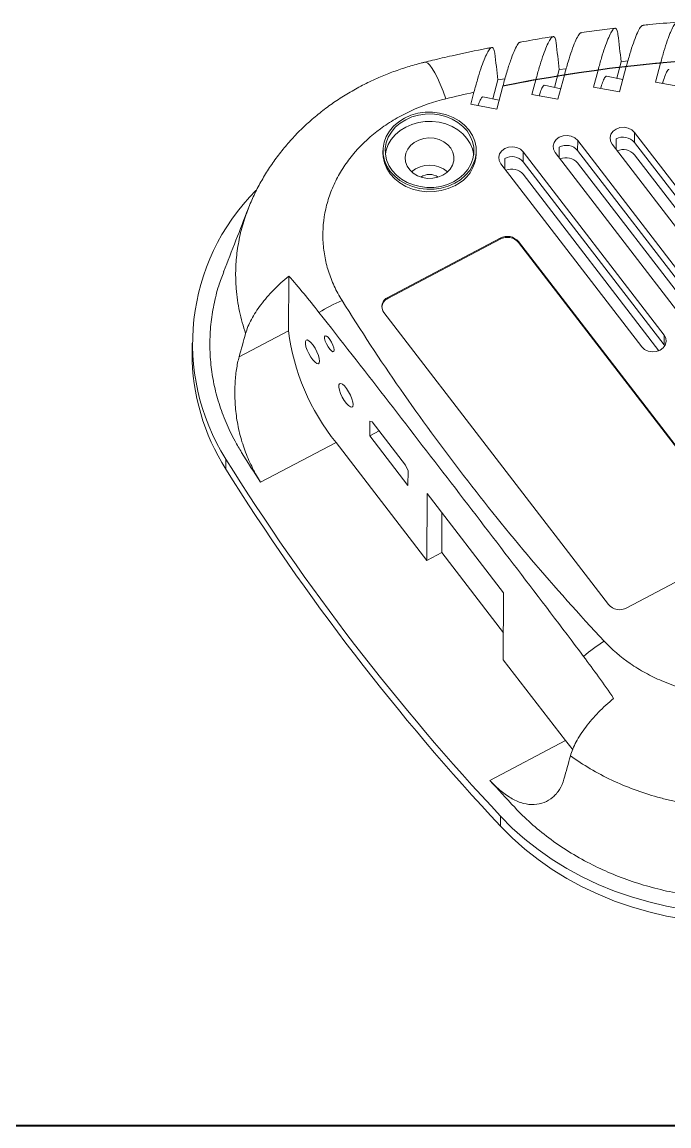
# Model space of a CAD drawing. Header units: inches. Extents: x 1474 to 2938, y 573 to 1061.
# Drawn here: x 1882.2 to 1933.2, y 677.4 to 764.5 of the extents above; entities that cross this region are included whole.
import ezdxf

# ---------------------------------------------------------------- set-up
doc = ezdxf.new("R2010")
doc.units = ezdxf.units.IN
doc.layers.add('粗实线', color=7, linetype='Continuous', lineweight=30)

msp = doc.modelspace()

# ---------------------------------------------------------------- linework, layer by layer
at = {"color": 7, "linetype": 'Continuous', "lineweight": 15}
for p, q in [((1928.991, 763.988), (1926.348, 763.655)), ((1924.605, 760.721), (1924.233, 759.326)), ((1925.146, 760.796), (1924.605, 760.721)), ((1927.661, 760.683), (1927.305, 759.347)), ((1929.477, 761.349), (1929.13, 760.046)), ((1929.355, 758.969), (1929.886, 760.961)), ((1930.011, 761.403), (1929.477, 761.349)), ((1932.592, 761.242), (1932.193, 759.746)), ((1919.77, 759.907), (1919.371, 758.41)), ((1920.318, 760.005), (1919.77, 759.907)), ((1922.752, 759.916), (1922.444, 758.762)), ((1924.495, 758.384), (1925.004, 760.295)), ((1929.615, 759.941), (1928.329, 760.22)), ((1917.873, 758.94), (1917.621, 757.993)), ((1919.672, 757.615), (1920.154, 759.424)), ((1924.717, 759.219), (1923.434, 759.503)), ((1927.305, 759.347), (1929.355, 758.969)), ((1932.193, 759.746), (1934.244, 759.368)), ((1919.855, 758.304), (1918.572, 758.586)), ((1922.444, 758.762), (1924.495, 758.384)), ((1917.621, 757.993), (1919.672, 757.615)), ((1930.53, 754.99), (1930.534, 755.774)), ((1930.534, 755.774), (1939.95, 743.533)), ((1924.594, 753.79), (1924.599, 754.614)), ((1926.049, 754.347), (1926.052, 755.13)), ((1926.052, 755.13), (1936.41, 741.665)), ((1938.18, 742.599), (1928.764, 754.84)), ((1929.076, 754.434), (1929.08, 755.258)), ((1930.53, 754.99), (1939.946, 742.749)), ((1910.703, 754.347), (1910.702, 754.151)), ((1918.052, 754.115), (1918.053, 754.311)), ((1920.301, 752.902), (1920.305, 753.726)), ((1921.755, 753.458), (1921.759, 754.242)), ((1921.759, 754.242), (1932.869, 739.797)), ((1934.639, 740.731), (1924.282, 754.196)), ((1926.049, 754.347), (1936.406, 740.882)), ((1930.526, 754.011), (1939.542, 742.29)), ((1931.099, 738.864), (1919.989, 753.308)), ((1921.755, 753.458), (1932.866, 739.014)), ((1926.044, 753.368), (1936.002, 740.422)), ((1921.75, 752.479), (1932.461, 738.554)), ((1919.945, 747.434), (1911.094, 742.765)), ((1919.944, 747.356), (1911.094, 742.687)), ((1919.944, 747.356), (1919.945, 747.434)), ((1921.394, 747.088), (1921.395, 747.166)), ((1939.096, 724.075), (1921.394, 747.088)), ((1939.096, 724.153), (1921.395, 747.166)), ((1903.256, 740.138), (1903.277, 744.448)), ((1911.094, 742.687), (1911.094, 742.765)), ((1910.774, 741.564), (1928.476, 718.551)), ((1899.36, 738.083), (1903.256, 740.138)), ((1932.866, 739.014), (1932.869, 739.797)), ((1895.656, 739.16), (1895.652, 738.377)), ((1932.866, 739.014), (1932.92, 738.934)), ((1909.665, 733.015), (1909.659, 731.84)), ((1909.665, 733.015), (1909.854, 732.966)), ((1912.49, 729.539), (1909.854, 732.966)), ((1910.414, 732.239), (1909.659, 731.84)), ((1907.003, 731.325), (1901.054, 728.187)), ((1914.159, 722.022), (1907.003, 731.325)), ((1909.659, 731.84), (1912.672, 727.923)), ((1898.309, 729.235), (1898.313, 730.018)), ((1912.49, 729.539), (1912.678, 729.098)), ((1912.672, 727.923), (1912.678, 729.098)), ((1914.185, 727.309), (1914.159, 722.022)), ((1920.211, 719.475), (1914.185, 727.309)), ((1915.339, 722.645), (1915.355, 725.788)), ((1915.339, 722.645), (1914.159, 722.022)), ((1920.196, 716.331), (1915.339, 722.645)), ((1929.926, 718.283), (1938.776, 722.952)), ((1920.185, 714.188), (1920.211, 719.475)), ((1925.081, 707.823), (1920.185, 714.188)), ((1919.132, 704.684), (1925.081, 707.823)), ((1919.974, 701.069), (1919.978, 701.852))]:
    msp.add_line(p, q, dxfattribs=at)
at = {"color": 8, "linetype": 'Continuous', "lineweight": 15, "flags": 128}
msp.add_lwpolyline([(1913.988, 761.311), (1914.087, 761.309), (1914.237, 761.23), (1914.405, 761.064), (1914.589, 760.812), (1914.787, 760.478), (1914.997, 760.067), (1915.214, 759.583), (1915.437, 759.034), (1915.663, 758.426)], dxfattribs=at)
at = {"color": 7, "linetype": 'Continuous', "lineweight": 15, "flags": 128}
for points in [[(1916.355, 751.759), (1916.816, 752.046), (1917.216, 752.389), (1917.546, 752.781), (1917.798, 753.21), (1917.967, 753.667), (1918.046, 754.14), (1918.036, 754.618), (1917.935, 755.089), (1917.747, 755.541), (1917.476, 755.963), (1917.128, 756.345), (1916.713, 756.678), (1916.24, 756.952), (1915.722, 757.162), (1915.17, 757.302), (1914.599, 757.369), (1914.023, 757.361), (1913.455, 757.279), (1912.91, 757.124), (1912.401, 756.9), (1911.94, 756.612), (1911.54, 756.269), (1911.21, 755.878), (1910.958, 755.448), (1910.789, 754.991), (1910.71, 754.518), (1910.72, 754.04), (1910.821, 753.569), (1911.009, 753.117), (1911.28, 752.695), (1911.628, 752.313), (1912.043, 751.981), (1912.516, 751.706), (1913.034, 751.496), (1913.586, 751.356), (1914.157, 751.289), (1914.733, 751.297), (1915.301, 751.379), (1915.846, 751.535), (1916.355, 751.759)], [(1916.261, 751.881), (1916.699, 752.155), (1917.081, 752.482), (1917.395, 752.854), (1917.636, 753.263), (1917.796, 753.698), (1917.872, 754.149), (1917.862, 754.604), (1917.766, 755.053), (1917.586, 755.483), (1917.328, 755.885), (1916.997, 756.249), (1916.602, 756.566), (1916.152, 756.827), (1915.658, 757.027), (1915.133, 757.161), (1914.589, 757.225), (1914.039, 757.217), (1913.499, 757.138), (1912.98, 756.991), (1912.495, 756.777), (1912.057, 756.504), (1911.675, 756.177), (1911.361, 755.804), (1911.12, 755.395), (1910.96, 754.96), (1910.884, 754.509), (1910.894, 754.054), (1910.99, 753.606), (1911.17, 753.175), (1911.428, 752.773), (1911.759, 752.409), (1912.154, 752.092), (1912.604, 751.831), (1913.098, 751.631), (1913.623, 751.498), (1914.167, 751.434), (1914.717, 751.441), (1915.257, 751.52), (1915.776, 751.668), (1916.261, 751.881)], [(1917.859, 754.018), (1917.763, 754.465), (1917.584, 754.896), (1917.325, 755.298), (1916.994, 755.662), (1916.599, 755.978), (1916.149, 756.24), (1915.655, 756.44), (1915.13, 756.573), (1914.586, 756.637), (1914.037, 756.63), (1913.496, 756.551), (1912.977, 756.403), (1912.492, 756.19), (1912.054, 755.916), (1911.672, 755.589), (1911.358, 755.217), (1911.118, 754.808), (1910.957, 754.372), (1910.895, 754.052)], [(1924.282, 754.196), (1924.151, 754.446), (1924.119, 754.717), (1924.19, 754.983), (1924.356, 755.217), (1924.602, 755.398), (1924.903, 755.506), (1925.23, 755.532), (1925.551, 755.473), (1925.834, 755.334), (1926.052, 755.13)], [(1928.764, 754.84), (1928.633, 755.09), (1928.601, 755.361), (1928.672, 755.626), (1928.838, 755.861), (1929.084, 756.041), (1929.385, 756.149), (1929.712, 756.175), (1930.033, 756.116), (1930.316, 755.978), (1930.534, 755.774)], [(1915.411, 752.395), (1915.735, 752.611), (1915.996, 752.879), (1916.182, 753.188), (1916.282, 753.522), (1916.294, 753.867), (1916.216, 754.206), (1916.051, 754.524), (1915.809, 754.804), (1915.499, 755.035), (1915.137, 755.206), (1914.739, 755.308), (1914.324, 755.337), (1913.912, 755.291), (1913.521, 755.173), (1913.17, 754.988), (1912.876, 754.744), (1912.651, 754.454), (1912.507, 754.131), (1912.451, 753.789), (1912.484, 753.445), (1912.606, 753.115), (1912.811, 752.814), (1913.089, 752.557), (1913.427, 752.355), (1913.809, 752.218), (1914.218, 752.152), (1914.634, 752.16), (1915.038, 752.243), (1915.411, 752.395)], [(1919.989, 753.308), (1919.857, 753.558), (1919.826, 753.829), (1919.897, 754.095), (1920.063, 754.329), (1920.309, 754.509), (1920.61, 754.618), (1920.937, 754.643), (1921.258, 754.584), (1921.541, 754.446), (1921.759, 754.242)], [(1910.702, 754.151), (1910.719, 753.844), (1910.82, 753.374), (1911.008, 752.921), (1911.279, 752.499), (1911.627, 752.117), (1912.042, 751.785), (1912.515, 751.51), (1913.033, 751.3), (1913.585, 751.16), (1914.156, 751.093), (1914.732, 751.101), (1915.3, 751.184), (1915.845, 751.339), (1916.354, 751.563)], [(1932.869, 739.797), (1933.001, 739.548), (1933.032, 739.276), (1932.962, 739.011), (1932.795, 738.776), (1932.549, 738.596), (1932.248, 738.488), (1931.921, 738.462), (1931.6, 738.521), (1931.317, 738.659), (1931.099, 738.864)], [(1905.708, 737.738), (1905.684, 737.944), (1905.612, 738.197), (1905.498, 738.474), (1905.352, 738.751), (1905.188, 739.004), (1905.02, 739.209), (1904.863, 739.349), (1904.731, 739.411), (1904.635, 739.389), (1904.585, 739.287), (1904.584, 739.112), (1904.633, 738.88), (1904.727, 738.612), (1904.858, 738.331), (1905.015, 738.064), (1905.183, 737.832), (1905.347, 737.658), (1905.493, 737.556), (1905.608, 737.535), (1905.682, 737.598), (1905.708, 737.738)], [(1906.85, 738.619), (1906.825, 738.794), (1906.753, 739.011), (1906.643, 739.241), (1906.51, 739.454), (1906.372, 739.62), (1906.247, 739.716), (1906.154, 739.731), (1906.103, 739.662), (1906.102, 739.518), (1906.152, 739.319), (1906.244, 739.091), (1906.368, 738.866), (1906.506, 738.674), (1906.639, 738.54), (1906.75, 738.483), (1906.823, 738.511), (1906.85, 738.619)], [(1908.345, 734.311), (1908.32, 734.517), (1908.248, 734.769), (1908.134, 735.047), (1907.989, 735.324), (1907.825, 735.576), (1907.657, 735.782), (1907.5, 735.921), (1907.367, 735.983), (1907.272, 735.962), (1907.221, 735.859), (1907.221, 735.684), (1907.269, 735.452), (1907.364, 735.184), (1907.495, 734.904), (1907.651, 734.636), (1907.819, 734.405), (1907.983, 734.23), (1908.13, 734.128), (1908.245, 734.108), (1908.319, 734.17), (1908.345, 734.311)], [(1925.081, 707.823), (1925.503, 707.299), (1925.673, 707.103)], [(1934.458, 694.515), (1933.047, 694.771), (1931.656, 695.097), (1930.291, 695.493), (1928.958, 695.956), (1927.661, 696.486), (1926.405, 697.08), (1925.195, 697.736), (1924.035, 698.451), (1922.929, 699.223), (1921.882, 700.05), (1920.897, 700.927), (1919.978, 701.852)], [(1934.455, 693.732), (1933.043, 693.988), (1931.652, 694.314), (1930.287, 694.71), (1928.954, 695.173), (1927.657, 695.703), (1926.401, 696.296), (1925.191, 696.952), (1924.031, 697.668), (1922.925, 698.44), (1921.878, 699.266), (1920.893, 700.144), (1919.974, 701.069)]]:
    msp.add_lwpolyline(points, dxfattribs=at)
at = {"color": 7, "linetype": 'Continuous'}
msp.add_arc((1943.532, 642.884), 118.862, 82.5854, 101.3434, dxfattribs=at)
at = {"color": 7, "linetype": 'Continuous', "lineweight": 15}
for centre, radius, start, end in [((1925.156, 753.575), 1.179, 40.85052, 118.23992), ((1929.638, 754.219), 1.179, 40.85052, 118.23992), ((1915.136, 754.214), 2.918, 294.6836, 358.06302), ((1920.863, 752.687), 1.179, 40.85052, 118.23992), ((1925.153, 752.597), 1.178, 40.84822, 113.5748), ((1929.635, 753.241), 1.178, 40.84822, 113.5748), ((1914.362, 751.002), 2.187, 49.22318, 130.21559), ((1920.859, 751.709), 1.178, 40.84822, 113.5748), ((1914.363, 751.253), 1.208, 55.34325, 124.09552), ((1912.816, 739.118), 17.122, 135.14078, 212.10389), ((1920.502, 746.317), 1.179, 40.85052, 118.23992), ((1920.503, 746.395), 1.179, 40.85052, 118.23992), ((1912.86, 729.96), 13.672, 113.20699, 121.80884), ((1911.457, 741.918), 0.851, 115.26821, 174.67208), ((1911.407, 742.038), 0.791, 113.27849, 216.88022), ((1920.56, 742.293), 17.438, 187.09799, 218.97215), ((1912.744, 738.387), 17.092, 180.03526, 212.37588), ((2053.909, 827.287), 183.498, 212.01086, 223.12358), ((2053.905, 826.503), 183.498, 212.01086, 223.12358), ((1929.368, 719.322), 1.179, 220.85052, 298.23992), ((1936.082, 703.323), 14.681, 122.78088, 130.66791)]:
    msp.add_arc(centre, radius, start, end, dxfattribs=at)
for points, knots in [([(1929.886, 760.961), (1929.981, 761.305), (1930.171, 761.992), (1930.446, 762.841), (1930.706, 763.52), (1930.936, 763.979), (1931.106, 764.209), (1931.181, 764.201), (1931.205, 764.199)], [0, 0, 0, 0, 0.183656, 0.367286, 0.551253, 0.735166, 0.912284, 1, 1, 1, 1]), ([(1933.897, 764.456), (1933.166, 764.402), (1932.266, 764.337), (1931.37, 764.24), (1931.203, 764.222)], [0, 0, 0, 0, 0.812984, 1, 1, 1, 1]), ([(1934.133, 763.953), (1934.116, 764.109), (1934.09, 764.229), (1934.041, 764.355), (1934.023, 764.389), (1933.982, 764.437), (1933.96, 764.453), (1933.889, 764.472), (1933.835, 764.448), (1933.746, 764.361), (1933.715, 764.323), (1933.65, 764.23), (1933.616, 764.175), (1933.51, 763.985), (1933.436, 763.828), (1933.32, 763.546), (1933.28, 763.445), (1933.198, 763.227), (1933.156, 763.111), (1933.03, 762.744), (1932.945, 762.476), (1932.77, 761.893), (1932.681, 761.577), (1932.592, 761.242)], [0, 0, 0, 0, 0.125, 0.125, 0.1875, 0.1875, 0.25, 0.25, 0.375, 0.375, 0.4375, 0.4375, 0.5, 0.5, 0.625, 0.625, 0.6875, 0.6875, 0.75, 0.75, 0.875, 0.875, 1, 1, 1, 1]), ([(1924.113, 763.322), (1923.908, 763.292), (1923.043, 763.165), (1922.185, 763.008), (1921.53, 762.889)], [0, 0, 0, 0, 0.236738, 1, 1, 1, 1]), ([(1924.352, 762.849), (1924.334, 763.007), (1924.307, 763.124), (1924.254, 763.244), (1924.235, 763.274), (1924.192, 763.316), (1924.168, 763.328), (1924.093, 763.333), (1924.036, 763.299), (1923.943, 763.194), (1923.91, 763.15), (1923.842, 763.045), (1923.806, 762.983), (1923.696, 762.775), (1923.619, 762.605), (1923.458, 762.205), (1923.373, 761.973), (1923.201, 761.464), (1923.113, 761.186), (1922.934, 760.584), (1922.843, 760.259), (1922.752, 759.916)], [0, 0, 0, 0, 0.125, 0.125, 0.1875, 0.1875, 0.25, 0.25, 0.375, 0.375, 0.4375, 0.4375, 0.5, 0.5, 0.625, 0.625, 0.75, 0.75, 0.875, 0.875, 1, 1, 1, 1]), ([(1925.004, 760.295), (1925.102, 760.651), (1925.298, 761.363), (1925.584, 762.243), (1925.853, 762.947), (1926.09, 763.415), (1926.259, 763.643), (1926.33, 763.631), (1926.351, 763.627)], [0, 0, 0, 0, 0.186848, 0.37366, 0.560935, 0.748134, 0.925903, 1, 1, 1, 1]), ([(1929.229, 763.496), (1929.211, 763.653), (1929.185, 763.771), (1929.134, 763.895), (1929.116, 763.927), (1929.074, 763.972), (1929.051, 763.986), (1928.978, 763.999), (1928.923, 763.97), (1928.832, 763.875), (1928.8, 763.834), (1928.733, 763.736), (1928.699, 763.677), (1928.591, 763.479), (1928.516, 763.316), (1928.358, 762.93), (1928.274, 762.704), (1928.104, 762.206), (1928.018, 761.933), (1927.841, 761.342), (1927.751, 761.022), (1927.661, 760.683)], [0, 0, 0, 0, 0.125, 0.125, 0.1875, 0.1875, 0.25, 0.25, 0.375, 0.375, 0.4375, 0.4375, 0.5, 0.5, 0.625, 0.625, 0.75, 0.75, 0.875, 0.875, 1, 1, 1, 1]), ([(1919.27, 762.469), (1919.161, 762.449), (1918.115, 762.254), (1916.561, 761.908), (1914.91, 761.539), (1914.188, 761.354), (1913.98, 761.301)], [0, 0, 0, 0, 0.061356, 0.587734, 0.880919, 1, 1, 1, 1]), ([(1919.511, 762.014), (1919.492, 762.172), (1919.464, 762.288), (1919.409, 762.403), (1919.389, 762.431), (1919.345, 762.469), (1919.32, 762.477), (1919.242, 762.474), (1919.184, 762.433), (1919.055, 762.278), (1918.984, 762.163), (1918.834, 761.87), (1918.756, 761.692), (1918.591, 761.277), (1918.504, 761.038), (1918.329, 760.516), (1918.24, 760.232), (1918.059, 759.619), (1917.966, 759.288), (1917.873, 758.94)], [0, 0, 0, 0, 0.125, 0.125, 0.1875, 0.1875, 0.25, 0.25, 0.375, 0.375, 0.5, 0.5, 0.625, 0.625, 0.75, 0.75, 0.875, 0.875, 1, 1, 1, 1]), ([(1920.154, 759.424), (1920.256, 759.795), (1920.46, 760.536), (1920.758, 761.454), (1921.038, 762.188), (1921.283, 762.666), (1921.45, 762.891), (1921.518, 762.874), (1921.534, 762.87)], [0, 0, 0, 0, 0.190776, 0.381504, 0.572859, 0.764107, 0.942547, 1, 1, 1, 1]), ([(1913.989, 761.305), (1913.908, 761.285), (1913.451, 761.176), (1912.63, 760.94), (1911.548, 760.58), (1910.46, 760.145), (1909.363, 759.639), (1908.254, 759.045), (1907.194, 758.392), (1906.188, 757.684), (1905.238, 756.924), (1904.34, 756.11), (1903.499, 755.244), (1902.719, 754.332), (1902.005, 753.376), (1901.358, 752.383), (1900.787, 751.354), (1900.359, 750.473), (1900.152, 749.925), (1900.081, 749.74)], [0, 0, 0, 0, 0.013006, 0.073046, 0.132592, 0.189915, 0.255919, 0.321768, 0.387895, 0.45243, 0.517086, 0.581806, 0.646527, 0.711178, 0.775681, 0.839959, 0.903942, 0.967573, 1, 1, 1, 1]), ([(1932.741, 759.645), (1932.75, 759.675), (1932.821, 759.923), (1932.948, 760.271), (1933.096, 760.6), (1933.196, 760.741), (1933.233, 760.723), (1933.244, 760.717)], [0, 0, 0, 0, 0.041268, 0.346224, 0.651894, 0.896367, 1, 1, 1, 1]), ([(1927.859, 759.245), (1927.913, 759.408), (1928.027, 759.759), (1928.171, 760.066), (1928.275, 760.22), (1928.313, 760.205), (1928.325, 760.2)], [0, 0, 0, 0, 0.288555, 0.61724, 0.880592, 1, 1, 1, 1]), ([(1923.01, 758.658), (1923.044, 758.763), (1923.141, 759.056), (1923.269, 759.33), (1923.376, 759.499), (1923.417, 759.486), (1923.43, 759.482)], [0, 0, 0, 0, 0.2038704, 0.5669005, 0.8583747, 1, 1, 1, 1]), ([(1915.663, 758.426), (1914.702, 758.192), (1913.79, 757.875), (1912.493, 757.279), (1912.072, 757.061), (1911.256, 756.582), (1910.866, 756.325), (1909.757, 755.508), (1909.094, 754.901), (1908.364, 754.061), (1908.223, 753.89), (1907.955, 753.542), (1907.827, 753.366), (1907.462, 752.83), (1907.244, 752.463), (1906.855, 751.71), (1906.686, 751.324), (1906.469, 750.73), (1906.403, 750.53), (1906.285, 750.128), (1906.233, 749.927), (1906.007, 748.918), (1905.934, 748.101), (1905.979, 747.068), (1905.995, 746.86), (1906.041, 746.448), (1906.07, 746.243), (1906.179, 745.633), (1906.278, 745.232), (1906.529, 744.439), (1906.68, 744.048), (1907.037, 743.276), (1907.242, 742.895), (1907.472, 742.526)], [0, 0, 0, 0, 0.125, 0.125, 0.1875, 0.1875, 0.25, 0.25, 0.375, 0.375, 0.40625, 0.40625, 0.4375, 0.4375, 0.5, 0.5, 0.5625, 0.5625, 0.59375, 0.59375, 0.625, 0.625, 0.75, 0.75, 0.78125, 0.78125, 0.8125, 0.8125, 0.875, 0.875, 0.9375, 0.9375, 1, 1, 1, 1]), ([(1918.198, 757.887), (1918.212, 757.928), (1918.288, 758.156), (1918.399, 758.39), (1918.511, 758.576), (1918.553, 758.567), (1918.568, 758.564)], [0, 0, 0, 0, 0.089922, 0.499335, 0.828842, 1, 1, 1, 1]), ([(1900.074, 749.75), (1899.753, 748.925), (1899.107, 747.266), (1898.462, 745.609), (1898.137, 744.776)], [0, 0, 0, 0, 0.497164, 1, 1, 1, 1]), ([(1919.132, 704.684), (1919.774, 703.971), (1920.808, 702.821), (1922.336, 701.294), (1923.76, 700.131), (1925.32, 699.06), (1926.958, 698.132), (1928.642, 697.346), (1930.352, 696.697), (1932.144, 696.162), (1933.974, 695.758), (1935.834, 695.485), (1937.704, 695.341), (1939.605, 695.328), (1941.492, 695.448), (1943.351, 695.699), (1945.176, 696.077), (1946.976, 696.586), (1948.713, 697.22), (1950.369, 697.969), (1951.936, 698.824), (1953.427, 699.799), (1954.645, 700.74), (1956.229, 702.171), (1958.165, 704.086), (1960.609, 706.645), (1962.937, 709.288), (1965.163, 712.017), (1967.278, 714.83), (1969.278, 717.727), (1971.151, 720.69), (1972.871, 723.678), (1974.436, 726.682), (1975.859, 729.698), (1977.138, 732.764), (1978.132, 735.346), (1978.773, 737.457), (1979.064, 739.095), (1979.184, 740.769), (1979.121, 742.411), (1978.887, 744), (1978.561, 745.376), (1978.243, 746.223), (1978.112, 746.573)], [0, 0, 0, 0, 0.031143, 0.050192, 0.06939, 0.089061, 0.108897, 0.12686, 0.145081, 0.163432, 0.18205, 0.199996, 0.218198, 0.23653, 0.255128, 0.273101, 0.291199, 0.309691, 0.32832, 0.346266, 0.364468, 0.382799, 0.401397, 0.412803, 0.45087, 0.488988, 0.52726, 0.565583, 0.604492, 0.643454, 0.682581, 0.721763, 0.759505, 0.797296, 0.835237, 0.873228, 0.892277, 0.911475, 0.931146, 0.950981, 0.968946, 0.987167, 1, 1, 1, 1]), ([(1898.153, 744.772), (1898.013, 744.408), (1897.685, 743.556), (1897.346, 742.17), (1897.106, 740.625), (1897.028, 739.048), (1897.112, 737.476), (1897.355, 735.924), (1897.75, 734.401), (1898.306, 732.894), (1898.923, 731.609), (1899.853, 730.042), (1900.547, 728.971), (1901.054, 728.187)], [0, 0, 0, 0, 0.066159, 0.155047, 0.244555, 0.336012, 0.428143, 0.516901, 0.60692, 0.697584, 0.789566, 0.845974, 1, 1, 1, 1]), ([(1903.277, 744.448), (1902.852, 744.097), (1902.455, 743.732), (1901.903, 743.165), (1901.725, 742.973), (1901.387, 742.581), (1901.229, 742.386), (1900.787, 741.801), (1900.535, 741.412), (1900.123, 740.641), (1899.971, 740.271), (1899.872, 739.916)], [0, 0, 0, 0, 0.25, 0.25, 0.375, 0.375, 0.5, 0.5, 0.75, 0.75, 1, 1, 1, 1]), ([(1905.653, 741.579), (1905.255, 742.084), (1904.858, 742.58), (1904.066, 743.541), (1903.671, 744.007), (1903.277, 744.448)], [0, 0, 0, 0, 0.5, 0.5, 1, 1, 1, 1]), ([(1907.472, 742.526), (1910.416, 737.8), (1913.613, 733.195), (1920.512, 724.225), (1924.206, 719.873), (1928.133, 715.666)], [0, 0, 0, 0, 0.5, 0.5, 1, 1, 1, 1]), ([(1926.514, 714.458), (1924.776, 716.768), (1923.038, 719.055), (1919.561, 723.608), (1917.823, 725.875), (1914.346, 730.395), (1912.607, 732.649), (1909.13, 737.136), (1907.392, 739.369), (1905.653, 741.579)], [0, 0, 0, 0, 0.25, 0.25, 0.5, 0.5, 0.75, 0.75, 1, 1, 1, 1]), ([(1901.054, 728.187), (1900.83, 728.534), (1900.62, 728.906), (1900.325, 729.499), (1900.23, 729.702), (1900.047, 730.121), (1899.958, 730.337), (1899.792, 730.77), (1899.713, 730.989), (1899.568, 731.433), (1899.503, 731.657), (1899.384, 732.112), (1899.331, 732.344), (1899.239, 732.805), (1899.2, 733.034), (1899.101, 733.719), (1899.059, 734.172), (1899.018, 735.066), (1899.02, 735.495), (1899.049, 736.111), (1899.064, 736.311), (1899.101, 736.702), (1899.125, 736.894), (1899.206, 737.443), (1899.276, 737.779), (1899.36, 738.083)], [0, 0, 0, 0, 0.125, 0.125, 0.1875, 0.1875, 0.25, 0.25, 0.3125, 0.3125, 0.375, 0.375, 0.4375, 0.4375, 0.5, 0.5, 0.625, 0.625, 0.75, 0.75, 0.8125, 0.8125, 0.875, 0.875, 1, 1, 1, 1]), ([(1928.133, 715.666), (1928.747, 715.008), (1929.436, 714.419), (1930.579, 713.632), (1930.978, 713.387), (1931.814, 712.929), (1932.246, 712.721), (1933.569, 712.16), (1934.493, 711.868), (1935.704, 711.608), (1935.948, 711.562), (1936.436, 711.48), (1936.681, 711.445), (1937.417, 711.357), (1937.909, 711.321), (1938.897, 711.294), (1939.393, 711.302), (1940.14, 711.35), (1940.389, 711.371), (1940.883, 711.426), (1941.128, 711.458), (1942.345, 711.649), (1943.29, 711.888), (1944.435, 712.296), (1944.663, 712.384), (1945.109, 712.568), (1945.328, 712.665), (1945.974, 712.97), (1946.389, 713.192), (1947.189, 713.672), (1947.573, 713.93), (1948.311, 714.485), (1948.664, 714.781), (1948.995, 715.092)], [0, 0, 0, 0, 0.125, 0.125, 0.1875, 0.1875, 0.25, 0.25, 0.375, 0.375, 0.40625, 0.40625, 0.4375, 0.4375, 0.5, 0.5, 0.5625, 0.5625, 0.59375, 0.59375, 0.625, 0.625, 0.75, 0.75, 0.78125, 0.78125, 0.8125, 0.8125, 0.875, 0.875, 0.9375, 0.9375, 1, 1, 1, 1]), ([(1928.888, 711.153), (1928.495, 711.733), (1928.101, 712.294), (1927.309, 713.392), (1926.912, 713.929), (1926.514, 714.458)], [0, 0, 0, 0, 0.5, 0.5, 1, 1, 1, 1]), ([(1925.483, 706.621), (1925.581, 706.975), (1925.733, 707.343), (1926.038, 707.915), (1926.153, 708.11), (1926.406, 708.502), (1926.543, 708.698), (1926.837, 709.088), (1926.995, 709.282), (1927.33, 709.67), (1927.508, 709.864), (1928.064, 710.436), (1928.463, 710.801), (1928.888, 711.153)], [0, 0, 0, 0, 0.25, 0.25, 0.375, 0.375, 0.5, 0.5, 0.625, 0.625, 0.75, 0.75, 1, 1, 1, 1]), ([(1954.127, 708.197), (1953.685, 707.782), (1953.217, 707.383), (1952.241, 706.631), (1951.734, 706.277), (1950.16, 705.281), (1949.037, 704.704), (1947.541, 704.094), (1947.237, 703.977), (1946.625, 703.758), (1946.317, 703.655), (1945.387, 703.367), (1944.758, 703.2), (1943.483, 702.918), (1942.837, 702.802), (1941.855, 702.667), (1941.526, 702.629), (1940.863, 702.565), (1940.529, 702.54), (1938.867, 702.449), (1937.547, 702.484), (1935.579, 702.696), (1934.925, 702.793), (1933.948, 702.98), (1933.624, 703.049), (1932.983, 703.199), (1932.665, 703.28), (1931.095, 703.718), (1929.889, 704.165), (1928.158, 704.985), (1927.59, 705.284), (1926.504, 705.923), (1925.982, 706.262), (1925.483, 706.621)], [0, 0, 0, 0, 0.0625, 0.0625, 0.125, 0.125, 0.25, 0.25, 0.28125, 0.28125, 0.3125, 0.3125, 0.375, 0.375, 0.4375, 0.4375, 0.46875, 0.46875, 0.5, 0.5, 0.625, 0.625, 0.6875, 0.6875, 0.71875, 0.71875, 0.75, 0.75, 0.875, 0.875, 0.9375, 0.9375, 1, 1, 1, 1]), ([(1924.971, 704.787), (1924.886, 704.483), (1924.768, 704.213), (1924.545, 703.854), (1924.463, 703.742), (1924.285, 703.534), (1924.187, 703.438), (1923.88, 703.179), (1923.652, 703.044), (1923.16, 702.852), (1922.891, 702.795), (1922.341, 702.768), (1922.057, 702.797), (1921.622, 702.91), (1921.475, 702.959), (1921.182, 703.081), (1921.037, 703.154), (1920.598, 703.399), (1920.304, 703.601), (1919.859, 703.967), (1919.711, 704.098), (1919.419, 704.378), (1919.275, 704.527), (1919.132, 704.684)], [0, 0, 0, 0, 0.125, 0.125, 0.1875, 0.1875, 0.25, 0.25, 0.375, 0.375, 0.5, 0.5, 0.625, 0.625, 0.6875, 0.6875, 0.75, 0.75, 0.875, 0.875, 0.9375, 0.9375, 1, 1, 1, 1])]:
    msp.add_open_spline(points, degree=3, knots=knots, dxfattribs=at)
for points in [[(1929.477, 761.349), (1929.395, 762.065), (1929.312, 762.781), (1929.229, 763.496)], [(1924.605, 760.721), (1924.521, 761.431), (1924.437, 762.14), (1924.352, 762.849)], [(1919.77, 759.907), (1919.684, 760.61), (1919.598, 761.312), (1919.511, 762.014)], [(1927.661, 760.683), (1926.775, 760.564), (1925.888, 760.434), (1925.004, 760.295)], [(1932.592, 761.242), (1931.69, 761.159), (1930.788, 761.065), (1929.886, 760.961)], [(1922.752, 759.916), (1921.883, 759.762), (1921.017, 759.597), (1920.154, 759.424)], [(1917.873, 758.94), (1917.135, 758.776), (1916.398, 758.604), (1915.663, 758.426)], [(1899.872, 739.916), (1899.701, 739.305), (1899.531, 738.694), (1899.36, 738.083)], [(1924.971, 704.787), (1925.141, 705.398), (1925.312, 706.01), (1925.483, 706.621)]]:
    msp.add_open_spline(points, degree=3, dxfattribs=at)
at = {"color": 8, "linetype": 'Continuous', "lineweight": 15}
msp.add_open_spline([(1899.872, 739.916), (1899.696, 740.495), (1899.341, 741.659), (1899.113, 743.321), (1899.067, 744.861), (1899.168, 746.278), (1899.422, 747.695), (1899.73, 748.859), (1900.003, 749.53), (1900.09, 749.744)], degree=3, knots=[0, 0, 0, 0, 0.179295, 0.360629, 0.501415, 0.642202, 0.787079, 0.931955, 1, 1, 1, 1], dxfattribs=at)
at = {"layer": '粗实线', "color": 7, "lineweight": 40}
msp.add_line((2151.927, 677.442), (1873.299, 677.442), dxfattribs=at)

doc.saveas('drawing.dxf')
